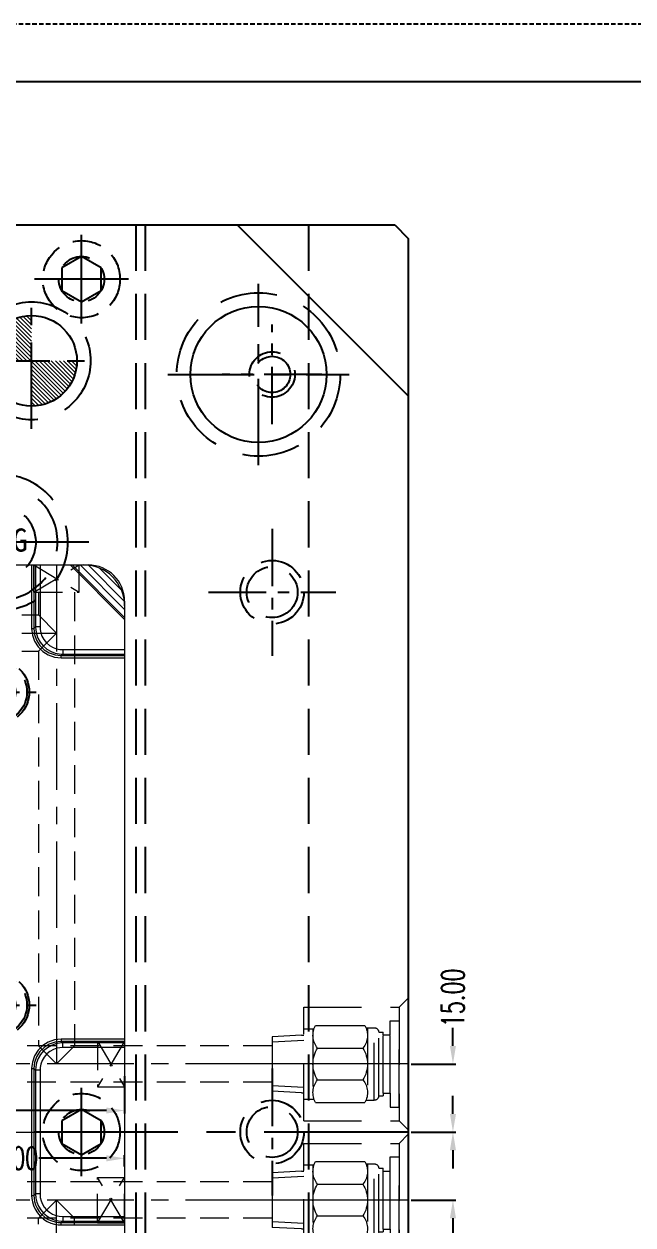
# Model space of a CAD drawing. Header units: inches. Extents: x 164842 to 166038, y -53074 to -52229.
# Drawn here: x 165506.9 to 165641.1, y -52493.4 to -52228.7 of the extents above; entities that cross this region are included whole.
import ezdxf

# ---------------------------------------------------------------- set-up
doc = ezdxf.new("R2010")
doc.units = ezdxf.units.IN
doc.header["$LTSCALE"] = 2
doc.header["$MEASUREMENT"] = 0
doc.header["$PDMODE"] = 3
doc.header["$PDSIZE"] = 0.3125
for name, pattern in [('CENTER', [50.8, 31.75, -6.35, 6.35, -6.35]), ('DASHED', [0.75, 0.5, -0.25]), ('HIDDEN', [9.525, 6.35, -3.175]), ('HIDDEN2', [4.7625, 3.175, -1.5875])]:
    doc.linetypes.add(name, pattern=pattern)
doc.layers.get('0').update_dxf_attribs({"linetype": 'CONTINUOUS'})
doc.layers.get('Defpoints').update_dxf_attribs({"linetype": 'CONTINUOUS'})
for name, color, linetype in [('5', 5, 'CONTINUOUS'), ('A', 7, 'CONTINUOUS'), ('CAV-COR', 1, 'CONTINUOUS'), ('cen', 1, 'CENTER'), ('GE', 214, 'CONTINUOUS'), ('hidden', 4, 'HIDDEN'), ('Layer3', 3, 'CONTINUOUS'), ('m', 144, 'HIDDEN2'), ('SCREW', 52, 'HIDDEN'), ('WT', 4, 'CONTINUOUS'), ('文字', 1, 'CONTINUOUS')]:
    doc.layers.add(name, color=color, linetype=linetype)
for name, color, linetype, lineweight in [('dim', 3, 'CONTINUOUS', 15), ('HA', 4, 'CONTINUOUS', 15), ('PRODUCT', 1, 'CONTINUOUS', 15), ('WR', 122, 'HIDDEN', 18)]:
    doc.layers.add(name, color=color, linetype=linetype, lineweight=lineweight)
doc.styles.add('ROMANC', font='romanc', dxfattribs={"width": 0.6, "height": 1})
doc.styles.add('ROMANS', font='ROMANS.shx', dxfattribs={"height": 5, "bigfont": 'chineset.shx'})
doc.styles.get("Standard").update_dxf_attribs({"font": 'txt.shx', "width": 0.67})
doc.dimstyles.new('2.00', dxfattribs={"dimtxt": 5, "dimasz": 4, "dimexe": 0.666, "dimexo": 0.626, "dimgap": 1, "dimtad": 0, "dimzin": 0, "dimdsep": 46, "dimtxsty": 'Standard', "dimcen": 0.09, "dimclrd": 3, "dimclre": 3, "dimclrt": 7, "dimazin": 0, "dimtfac": 1, "dimtofl": 0, "dimtmove": 0, "dimatfit": 0, "dimfxl": 0, "dimtolj": 1, "dimtzin": 0, "dimarcsym": 0})

# ---------------------------------------------------------------- blocks, each defined once
blk = doc.blocks.new('10')
at = {"layer": 'cen', "ltscale": 0.6}
for p, q in [((0, 9.76), (0, -9.76)), ((-10.35, 0), (10.35, 0))]:
    blk.add_line(p, q, dxfattribs=at)
at = {"layer": 'm'}
blk.add_lwpolyline([(0, 5), (-4.33, 2.5), (-4.33, -2.5), (0, -5), (4.33, -2.5), (4.33, 2.5)], close=True, dxfattribs=at)
for radius in [8.5, 5]:
    blk.add_circle((0, 0), radius, dxfattribs=at)
blk = doc.blocks.new('EG-16')
at = {"linetype": 'CENTER'}
for p, q in [((0, -19.62), (0, 19.62)), ((19.62, 0), (-19.62, 0))]:
    blk.add_line(p, q, dxfattribs=at)
at = {"linetype": 'HIDDEN'}
for radius in [15, 12.75, 8]:
    blk.add_circle((0, 0), radius, dxfattribs=at)
blk = doc.blocks.new('20090521.154736')
at = {"layer": 'GE', "extrusion": (0, 0, -1), "zscale": -1, "rotation": 180}
blk.add_blockref('EG-16', (0, 0), dxfattribs=at)
at = {"layer": '文字', "insert": (-4.24, 3.05), "char_height": 5.1, "width": 28.2246, "attachment_point": 1, "style": 'ROMANS'}
blk.add_mtext('{\\f標楷體|b0|i0|c136|p65;E.G}', dxfattribs=at)
blk = doc.blocks.new('20160723.115749')
at = {"layer": 'SCREW', "linetype": 'CENTER', "ltscale": 0.15}
for p, q in [((0, -8.5), (0, 8.5)), ((-8.5, 0), (8.5, 0))]:
    blk.add_line(p, q, dxfattribs=at)
at = {"layer": 'SCREW', "ltscale": 0.5}
blk.add_lwpolyline([(-1.73, 3), (-3.46, 0), (-1.73, -3), (1.73, -3), (3.46, 0), (1.73, 3)], close=True, dxfattribs=at)
for radius in [7, 6.5, 4]:
    blk.add_circle((0, 0), radius, dxfattribs=at)
at = {"layer": 'Layer3', "style": 'ROMANC', "width": 0.8}
blk.add_text('M8', height=4.186, dxfattribs=at).set_placement((-3.98, -1.86))
blk = doc.blocks.new('*D37340')
at = {"layer": 'Defpoints', "color": 0}
for p in [(165591.6, -52457.94), (165601.43, -52457.94), (165591.6, -52472.94)]:
    blk.add_point(p, dxfattribs=at)
at = {"layer": 'dim', "color": 3, "linetype": 'ByBlock', "lineweight": -2}
for p, q in [((165601.43, -52453.94), (165601.43, -52449.94)), ((165592.22, -52457.94), (165602.1, -52457.94)), ((165592.22, -52472.94), (165602.1, -52472.94)), ((165601.43, -52476.94), (165601.43, -52480.94))]:
    blk.add_line(p, q, dxfattribs=at)
at = {"layer": 'dim', "color": 3, "linetype": 'ByBlock'}
for points in [[(165600.76, -52453.94), (165602.1, -52453.94), (165601.43, -52457.94)], [(165602.1, -52476.94), (165600.76, -52476.94), (165601.43, -52472.94)]]:
    blk.add_solid(points, dxfattribs=at)
at = {"layer": 'dim', "color": 7, "linetype": 'ByBlock', "insert": (165601.43, -52443.36), "char_height": 5, "attachment_point": 5, "rotation": 90}
blk.add_mtext('\\A1;15.00', dxfattribs=at)
blk = doc.blocks.new('*D37341')
at = {"layer": 'Defpoints', "color": 0}
for p in [(165592.22, -52472.94), (165591.6, -52487.94), (165601.43, -52487.94)]:
    blk.add_point(p, dxfattribs=at)
at = {"layer": 'dim', "color": 3, "linetype": 'ByBlock', "lineweight": -2}
for p, q in [((165601.43, -52468.94), (165601.43, -52464.94)), ((165592.85, -52472.94), (165602.1, -52472.94)), ((165592.22, -52487.94), (165602.1, -52487.94)), ((165601.43, -52491.94), (165601.43, -52495.94))]:
    blk.add_line(p, q, dxfattribs=at)
at = {"layer": 'dim', "color": 3, "linetype": 'ByBlock'}
for points in [[(165600.76, -52468.94), (165602.1, -52468.94), (165601.43, -52472.94)], [(165602.1, -52491.94), (165600.76, -52491.94), (165601.43, -52487.94)]]:
    blk.add_solid(points, dxfattribs=at)
at = {"layer": 'dim', "color": 7, "linetype": 'ByBlock', "insert": (165601.43, -52502.52), "char_height": 5, "attachment_point": 5, "rotation": 90}
blk.add_mtext('\\A1;15.00', dxfattribs=at)
blk = doc.blocks.new('*D37353')
at = {"layer": 'Defpoints', "color": 0}
for p in [(165529.1, -52478.73), (165478.1, -52481.04), (165529.1, -52481.2)]:
    blk.add_point(p, dxfattribs=at)
at = {"layer": 'dim', "color": 3, "linetype": 'ByBlock', "lineweight": -2}
for p, q in [((165478.1, -52480.41), (165478.1, -52478.07)), ((165482.1, -52478.73), (165497.01, -52478.73)), ((165525.1, -52478.73), (165510.18, -52478.73)), ((165529.1, -52480.57), (165529.1, -52478.07))]:
    blk.add_line(p, q, dxfattribs=at)
at = {"layer": 'dim', "color": 3, "linetype": 'ByBlock'}
for points in [[(165482.1, -52478.07), (165482.1, -52479.4), (165478.1, -52478.73)], [(165525.1, -52479.4), (165525.1, -52478.07), (165529.1, -52478.73)]]:
    blk.add_solid(points, dxfattribs=at)
at = {"layer": 'dim', "color": 7, "linetype": 'ByBlock', "insert": (165503.6, -52478.73), "char_height": 5, "attachment_point": 5}
blk.add_mtext('\\A1;51.00', dxfattribs=at)
blk = doc.blocks.new('*D37357')
at = {"layer": 'Defpoints', "color": 0}
for p in [(165529.1, -52460.02), (165436.1, -52468.19), (165436.1, -52468.94)]:
    blk.add_point(p, dxfattribs=at)
at = {"layer": 'dim', "color": 3, "linetype": 'ByBlock', "lineweight": -2}
for p, q in [((165529.1, -52460.64), (165529.1, -52468.86)), ((165436.1, -52468.31), (165436.1, -52467.53)), ((165440.1, -52468.19), (165475.45, -52468.19)), ((165525.1, -52468.19), (165489.74, -52468.19))]:
    blk.add_line(p, q, dxfattribs=at)
at = {"layer": 'dim', "color": 3, "linetype": 'ByBlock'}
for points in [[(165440.1, -52467.53), (165440.1, -52468.86), (165436.1, -52468.19)], [(165525.1, -52468.86), (165525.1, -52467.53), (165529.1, -52468.19)]]:
    blk.add_solid(points, dxfattribs=at)
at = {"layer": 'dim', "color": 7, "linetype": 'ByBlock', "insert": (165482.6, -52468.19), "char_height": 5, "attachment_point": 5}
blk.add_mtext('\\A1;93.00', dxfattribs=at)
blk = doc.blocks.new('20150129.111502')
at = {"layer": '5', "color": 122, "linetype": 'HIDDEN', "lineweight": 0}
for p, q in [((0, 14.5), (0, -14.5)), ((2, 12.5), (0, 14.5)), ((2, 12.5), (2, -12.5)), ((23, 12.5), (2, 12.5)), ((23, -12.5), (23, 12.5)), ((2, -9.5), (2, 9.5)), ((4.01, 9.5), (2, 9.5)), ((4.01, 6.4), (4.01, 9.5)), ((7.51, -8), (7.51, 8)), ((9.33, 8), (7.51, 8)), ((9, 8), (9, -8)), ((20.43, 8.5), (9.57, 8.5)), ((4.01, -6.4), (4.01, 6.4)), ((5.51, 6.4), (4.01, 6.4)), ((5.51, 6.4), (5.51, 7)), ((6.51, 7), (5.51, 7)), ((5.51, 6.4), (5.51, 7)), ((5.51, -6.4), (5.51, 6.4)), ((6.51, -7), (6.51, 7)), ((23, 7.75), (20.77, 7.75)), ((21, 7.75), (21, -7.75)), ((23.56, 6.35), (23, 6.35)), ((23.56, 6.35), (30, 6.01)), ((30, 6.01), (30, -6.01)), ((20.01, 3.5), (9.99, 3.5)), ((23, 5.19), (30, 4.82)), ((20.01, -3.5), (9.99, -3.5)), ((23, -5.19), (30, -4.82)), ((5.51, -6.4), (4.01, -6.4)), ((4.01, -6.4), (4.01, -9.5)), ((5.51, -6.4), (5.51, -7)), ((5.51, -6.4), (5.51, -7)), ((6.51, -7), (5.51, -7)), ((23, -7.75), (20.77, -7.75)), ((23.56, -6.35), (23, -6.35)), ((23.56, -6.35), (30, -6.01)), ((4.01, -9.5), (2, -9.5)), ((9.33, -8), (7.51, -8)), ((20.43, -8.5), (9.57, -8.5)), ((2, -12.5), (0, -14.5)), ((23, -12.5), (2, -12.5))]:
    blk.add_line(p, q, dxfattribs=at)
at = {"layer": '5', "color": 122, "linetype": 'CENTER', "lineweight": 0, "ltscale": 0.5}
blk.add_line((0, 0), (30, 0), dxfattribs=at)
at = {"layer": '5', "color": 122, "linetype": 'HIDDEN', "lineweight": 0}
for centre, radius, start, end in [((7.51, 7), 1, 90, 180), ((13.47, 6.32), 4.47, 150.752, 219.0183), ((16.53, 6.32), 4.47, 320.9817, 29.248), ((15.66, 0), 6.66, 148.3016, 211.6984), ((14.34, 0), 6.66, 328.3016, 31.6984), ((13.47, -6.32), 4.47, 140.9817, 209.248), ((16.53, -6.32), 4.47, 330.752, 39.0183), ((7.51, -7), 1, 180, 270)]:
    blk.add_arc(centre, radius, start, end, dxfattribs=at)

msp = doc.modelspace()

# ---------------------------------------------------------------- hatches: boundary and pattern name
at = {"layer": 'HA'}
h = msp.add_hatch(dxfattribs=at)
h.set_pattern_fill('ANSI31', color=256, scale=0.2, style=0)
h.set_pattern_definition([(315, (165212.5826, -52263.0035), (-0.4490128, -0.4490128), [])])
h.paths.add_polyline_path([(165374.595, -52302.939), (165364.595, -52302.939, -0.4142136), (165374.595, -52292.939)])
h.paths.add_polyline_path([(165374.595, -52312.939), (165374.595, -52302.939), (165384.595, -52302.939, -0.4142136)])
h.paths.add_polyline_path([(165508.595, -52302.939), (165498.595, -52302.939, -0.4142136), (165508.595, -52292.939)])
h.paths.add_polyline_path([(165508.595, -52312.939), (165508.595, -52302.939), (165518.595, -52302.939, -0.4142136)])
at = {"layer": 'PRODUCT', "linetype": 'ByBlock'}
h = msp.add_hatch(dxfattribs=at)
h.set_pattern_fill('ANSI31', color=256, scale=10, style=0)
h.set_pattern_definition([(315, (102610.3635, -55981.2718), (-0.883883476, -0.883883476), [])])
h.paths.add_polyline_path([(165529.095, -52356.939, 0.4142136), (165520.095, -52347.939), (165517.095, -52347.939), (165529.095, -52359.939)])

# ---------------------------------------------------------------- linework, layer by layer
for p, q in [((165294.595, -52272.939), (165588.595, -52272.939)), ((165553.879, -52272.939), (165591.595, -52310.655)), ((165588.595, -52272.939), (165591.595, -52275.939)), ((165591.595, -52275.939), (165591.595, -52669.939))]:
    msp.add_line(p, q)
at = {"color": 8, "linetype": 'HIDDEN', "ltscale": 0.8}
for p, q in [((165531.595, -52272.939), (165531.595, -52672.939)), ((165533.595, -52272.939), (165533.595, -52672.939)), ((165569.595, -52272.939), (165569.595, -52672.939))]:
    msp.add_line(p, q, dxfattribs=at)
at = {"color": 8, "linetype": 'CENTER', "ltscale": 0.2}
for p, q in [((165561.595, -52316.922), (165561.595, -52294.957)), ((165572.578, -52305.939), (165550.612, -52305.939)), ((165561.595, -52339.939), (165561.595, -52367.939)), ((165547.595, -52353.939), (165575.595, -52353.939)), ((165561.595, -52458.939), (165561.595, -52486.939))]:
    msp.add_line(p, q, dxfattribs=at)
at = {"linetype": 'CENTER', "ltscale": 0.5}
msp.add_line((165591.595, -52472.939), (165291.595, -52472.939), dxfattribs=at)
for centre, radius in [((165558.595, -52305.939), 15), ((165508.595, -52302.939), 10)]:
    msp.add_circle(centre, radius)
at = {"color": 8, "linetype": 'HIDDEN', "ltscale": 0.8}
for centre, radius in [((165561.595, -52305.939), 5), ((165561.595, -52305.939), 4), ((165561.595, -52353.939), 7), ((165561.595, -52353.939), 5.6), ((165561.595, -52472.939), 7), ((165561.595, -52472.939), 5.6)]:
    msp.add_circle(centre, radius, dxfattribs=at)
at = {"layer": 'A', "linetype": 'DASHED'}
msp.add_line((166037.767, -52228.685), (164842.016, -52228.685), dxfattribs=at)
at = {"layer": 'A'}
msp.add_line((166024.995, -52241.457), (164854.788, -52241.457), dxfattribs=at)
at = {"layer": 'cen', "linetype": 'CENTER', "ltscale": 0.3}
for p, q in [((165558.595, -52325.939), (165558.595, -52285.939)), ((165508.595, -52317.939), (165508.595, -52287.939)), ((165493.595, -52302.939), (165523.595, -52302.939)), ((165538.595, -52305.939), (165578.595, -52305.939))]:
    msp.add_line(p, q, dxfattribs=at)
at = {"layer": 'hidden'}
for centre, radius in [((165558.595, -52305.939), 18), ((165508.595, -52302.939), 13)]:
    msp.add_circle(centre, radius, dxfattribs=at)
at = {"layer": 'PRODUCT', "linetype": 'ByBlock'}
for p, q in [((165362.095, -52347.939), (165521.095, -52347.939)), ((165508.621, -52347.939), (165508.621, -52361.923)), ((165509.12, -52347.939), (165509.12, -52361.923)), ((165509.465, -52347.939), (165509.465, -52361.578)), ((165510.463, -52347.939), (165510.463, -52361.578)), ((165517.095, -52347.939), (165529.095, -52359.939)), ((165529.095, -52355.939), (165529.095, -52589.939)), ((165508.621, -52361.923), (165509.12, -52361.923)), ((165509.12, -52361.923), (165509.465, -52361.578)), ((165510.463, -52361.578), (165509.465, -52361.578)), ((165515.112, -52367.914), (165515.456, -52367.57)), ((165515.112, -52367.914), (165529.095, -52367.914)), ((165515.112, -52368.414), (165515.112, -52367.914)), ((165515.112, -52368.414), (165529.095, -52368.414)), ((165515.456, -52366.571), (165529.095, -52366.571)), ((165515.456, -52366.571), (165515.456, -52367.57)), ((165515.456, -52367.57), (165529.095, -52367.57)), ((165529.095, -52452.465), (165515.112, -52452.465)), ((165515.112, -52452.465), (165515.112, -52452.964)), ((165529.095, -52452.964), (165515.112, -52452.964)), ((165515.112, -52452.964), (165515.456, -52453.309)), ((165529.095, -52453.309), (165515.456, -52453.309)), ((165515.456, -52454.308), (165515.456, -52453.309)), ((165529.095, -52454.308), (165515.456, -52454.308)), ((165508.621, -52458.956), (165509.12, -52458.956)), ((165508.621, -52458.956), (165508.621, -52472.939)), ((165509.12, -52458.956), (165509.465, -52459.301)), ((165509.12, -52458.956), (165509.12, -52472.939)), ((165510.463, -52459.301), (165509.465, -52459.301)), ((165509.465, -52459.301), (165509.465, -52472.939)), ((165510.463, -52459.301), (165510.463, -52472.939)), ((165354.095, -52472.939), (165529.095, -52472.939)), ((165508.621, -52472.939), (165508.621, -52486.923)), ((165509.12, -52472.939), (165509.12, -52486.923)), ((165509.465, -52472.939), (165509.465, -52486.578)), ((165510.463, -52472.939), (165510.463, -52486.578)), ((165508.621, -52486.923), (165509.12, -52486.923)), ((165509.12, -52486.923), (165509.465, -52486.578)), ((165510.463, -52486.578), (165509.465, -52486.578)), ((165515.112, -52492.914), (165515.456, -52492.57)), ((165515.112, -52492.914), (165529.095, -52492.914)), ((165515.112, -52493.414), (165515.112, -52492.914)), ((165515.456, -52491.571), (165529.095, -52491.571)), ((165515.456, -52491.571), (165515.456, -52492.57)), ((165515.456, -52492.57), (165529.095, -52492.57)), ((165515.112, -52493.414), (165529.095, -52493.414))]:
    msp.add_line(p, q, dxfattribs=at)
for points in [[(165508.621, -52361.923), (165508.784, -52363.372), (165509.267, -52364.749), (165510.039, -52365.976), (165511.062, -52366.997), (165512.288, -52367.769), (165513.663, -52368.251), (165515.112, -52368.414)], [(165509.12, -52361.923), (165509.272, -52363.266), (165509.717, -52364.534), (165510.429, -52365.665), (165511.371, -52366.606), (165512.501, -52367.318), (165513.769, -52367.763), (165515.112, -52367.914)], [(165509.465, -52361.578), (165509.507, -52362.285), (165509.668, -52363.123), (165509.99, -52364.032), (165510.496, -52364.938), (165511.178, -52365.772), (165512.002, -52366.474), (165512.912, -52367.003), (165513.838, -52367.347), (165514.708, -52367.522), (165515.456, -52367.57)], [(165510.463, -52361.578), (165510.498, -52362.168), (165510.632, -52362.866), (165510.901, -52363.623), (165511.322, -52364.379), (165511.89, -52365.074), (165512.576, -52365.658), (165513.335, -52366.099), (165514.107, -52366.386), (165514.832, -52366.532), (165515.456, -52366.571)], [(165515.112, -52452.465), (165513.662, -52452.628), (165512.286, -52453.111), (165511.059, -52453.884), (165510.037, -52454.906), (165509.266, -52456.132), (165508.784, -52457.508), (165508.621, -52458.956)], [(165515.112, -52452.964), (165513.769, -52453.116), (165512.5, -52453.561), (165511.37, -52454.273), (165510.428, -52455.215), (165509.717, -52456.346), (165509.272, -52457.613), (165509.12, -52458.956)], [(165515.456, -52453.309), (165514.749, -52453.351), (165513.911, -52453.512), (165513.003, -52453.835), (165512.096, -52454.34), (165511.262, -52455.022), (165510.561, -52455.847), (165510.032, -52456.757), (165509.688, -52457.683), (165509.512, -52458.552), (165509.465, -52459.301)], [(165515.456, -52454.308), (165514.867, -52454.342), (165514.168, -52454.476), (165513.411, -52454.745), (165512.655, -52455.166), (165511.96, -52455.734), (165511.376, -52456.421), (165510.935, -52457.179), (165510.649, -52457.951), (165510.502, -52458.676), (165510.463, -52459.301)], [(165508.621, -52486.923), (165508.654, -52487.584), (165508.775, -52488.333), (165509.009, -52489.138), (165509.374, -52489.96), (165509.875, -52490.761), (165510.506, -52491.499), (165511.241, -52492.135), (165512.041, -52492.643), (165512.868, -52493.014), (165513.679, -52493.254), (165514.439, -52493.379), (165515.112, -52493.414)], [(165509.12, -52486.923), (165509.151, -52487.534), (165509.263, -52488.225), (165509.479, -52488.968), (165509.815, -52489.727), (165510.277, -52490.466), (165510.859, -52491.147), (165511.537, -52491.734), (165512.277, -52492.203), (165513.039, -52492.546), (165513.789, -52492.767), (165514.49, -52492.882), (165515.112, -52492.914)], [(165509.465, -52486.578), (165509.538, -52487.513), (165509.758, -52488.427), (165510.117, -52489.297), (165510.609, -52490.099), (165511.22, -52490.814), (165511.935, -52491.425), (165512.737, -52491.917), (165513.607, -52492.277), (165514.521, -52492.496), (165515.456, -52492.57)], [(165510.463, -52486.578), (165510.524, -52487.357), (165510.707, -52488.119), (165511.006, -52488.844), (165511.416, -52489.513), (165511.925, -52490.109), (165512.521, -52490.619), (165513.19, -52491.028), (165513.915, -52491.328), (165514.678, -52491.51), (165515.456, -52491.571)]]:
    msp.add_lwpolyline(points, dxfattribs=at)
for centre, radius in [((165520.095, -52356.939), 9), ((165521.095, -52355.939), 8)]:
    msp.add_arc(centre, radius, 0, 90, dxfattribs=at)
at = {"layer": 'WR', "linetype": 'HIDDEN', "ltscale": 0.5}
for p, q in [((165509.095, -52347.939), (165519.095, -52347.939)), ((165509.095, -52347.939), (165519.095, -52353.939)), ((165509.095, -52353.939), (165519.095, -52347.939)), ((165509.095, -52353.939), (165509.095, -52347.939)), ((165519.095, -52353.939), (165519.095, -52347.939)), ((165509.095, -52353.939), (165519.095, -52353.939)), ((165510.095, -52353.939), (165510.095, -52358.939)), ((165518.095, -52353.939), (165518.095, -52453.939)), ((165373.095, -52358.939), (165510.095, -52358.939)), ((165510.095, -52358.939), (165514.095, -52362.939)), ((165514.095, -52362.939), (165510.095, -52366.939)), ((165373.095, -52366.939), (165510.095, -52366.939)), ((165510.095, -52366.939), (165510.095, -52453.939)), ((165529.095, -52452.939), (165523.095, -52462.939)), ((165523.095, -52452.939), (165529.095, -52462.939)), ((165523.095, -52452.939), (165529.095, -52452.939)), ((165523.095, -52452.939), (165523.095, -52462.939)), ((165529.095, -52452.939), (165529.095, -52462.939)), ((165561.595, -52453.939), (165436.095, -52453.939)), ((165510.095, -52453.939), (165514.095, -52457.939)), ((165514.095, -52457.939), (165518.095, -52453.939)), ((165561.595, -52461.939), (165436.095, -52461.939)), ((165523.095, -52462.939), (165529.095, -52462.939)), ((165561.595, -52483.939), (165478.095, -52483.939)), ((165529.095, -52492.939), (165523.095, -52482.939)), ((165523.095, -52492.939), (165529.095, -52482.939)), ((165523.095, -52482.939), (165529.095, -52482.939)), ((165523.095, -52492.939), (165523.095, -52482.939)), ((165529.095, -52492.939), (165529.095, -52482.939)), ((165510.095, -52491.939), (165514.095, -52487.939)), ((165514.095, -52487.939), (165518.095, -52491.939)), ((165561.595, -52491.939), (165478.095, -52491.939)), ((165510.095, -52578.939), (165510.095, -52491.939)), ((165518.095, -52578.939), (165518.095, -52491.939)), ((165523.095, -52492.939), (165529.095, -52492.939))]:
    msp.add_line(p, q, dxfattribs=at)
at = {"layer": 'WR', "linetype": 'CENTER', "ltscale": 0.3}
for p, q in [((165514.095, -52347.939), (165514.095, -52457.939)), ((165354.095, -52362.939), (165514.095, -52362.939)), ((165561.595, -52457.939), (165436.095, -52457.939)), ((165561.595, -52487.939), (165478.095, -52487.939)), ((165514.095, -52597.939), (165514.095, -52487.939))]:
    msp.add_line(p, q, dxfattribs=at)

# ---------------------------------------------------------------- block references
at = {"layer": 'CAV-COR'}
msp.add_blockref('20090521.154736', (165501.595, -52342.939), dxfattribs=at)
at = {"layer": 'dim', "rotation": 180}
for p in [(165519.595, -52284.939), (165519.595, -52472.939)]:
    msp.add_blockref('10', p, dxfattribs=at)
at = {"layer": 'SCREW', "linetype": 'ByBlock'}
for p in [(165501.095, -52375.939), (165501.095, -52444.939), (165501.095, -52500.939)]:
    msp.add_blockref('20160723.115749', p, dxfattribs=at)
at = {"layer": 'WT', "linetype": 'ByBlock', "xscale": -0.9999999999999991}
for p in [(165591.595, -52457.939), (165591.595, -52487.939)]:
    msp.add_blockref('20150129.111502', p, dxfattribs=at)

# ---------------------------------------------------------------- dimensions: what is measured, and where the dimension line sits
at = {"layer": 'dim', "linetype": 'ByBlock'}
for base, p1, p2, angle, picture, middle in [((165601.432, -52457.939), (165591.595, -52472.939), (165591.595, -52457.939), 90, '*D37340', (165601.432, -52443.356)), ((165601.432, -52487.939), (165592.221, -52472.939), (165591.595, -52487.939), 90, '*D37341', (165601.432, -52502.523)), ((165529.095, -52478.733), (165478.095, -52481.04), (165529.095, -52481.196), 180, '*D37353', (165503.595, -52478.733))]:
    dim = msp.add_linear_dim(base=base, p1=p1, p2=p2, angle=angle, dimstyle='2.00', dxfattribs=at)
    dim.commit()
    dim.dimension.update_dxf_attribs({"geometry": picture, "text_midpoint": middle})
dim = msp.add_linear_dim(base=(165436.095, -52468.194), p1=(165529.095, -52460.018), p2=(165436.095, -52468.939), dimstyle='2.00', dxfattribs=at)
dim.commit()
dim.dimension.update_dxf_attribs({"geometry": '*D37357', "text_midpoint": (165482.595, -52468.194)})

doc.saveas('drawing.dxf')
